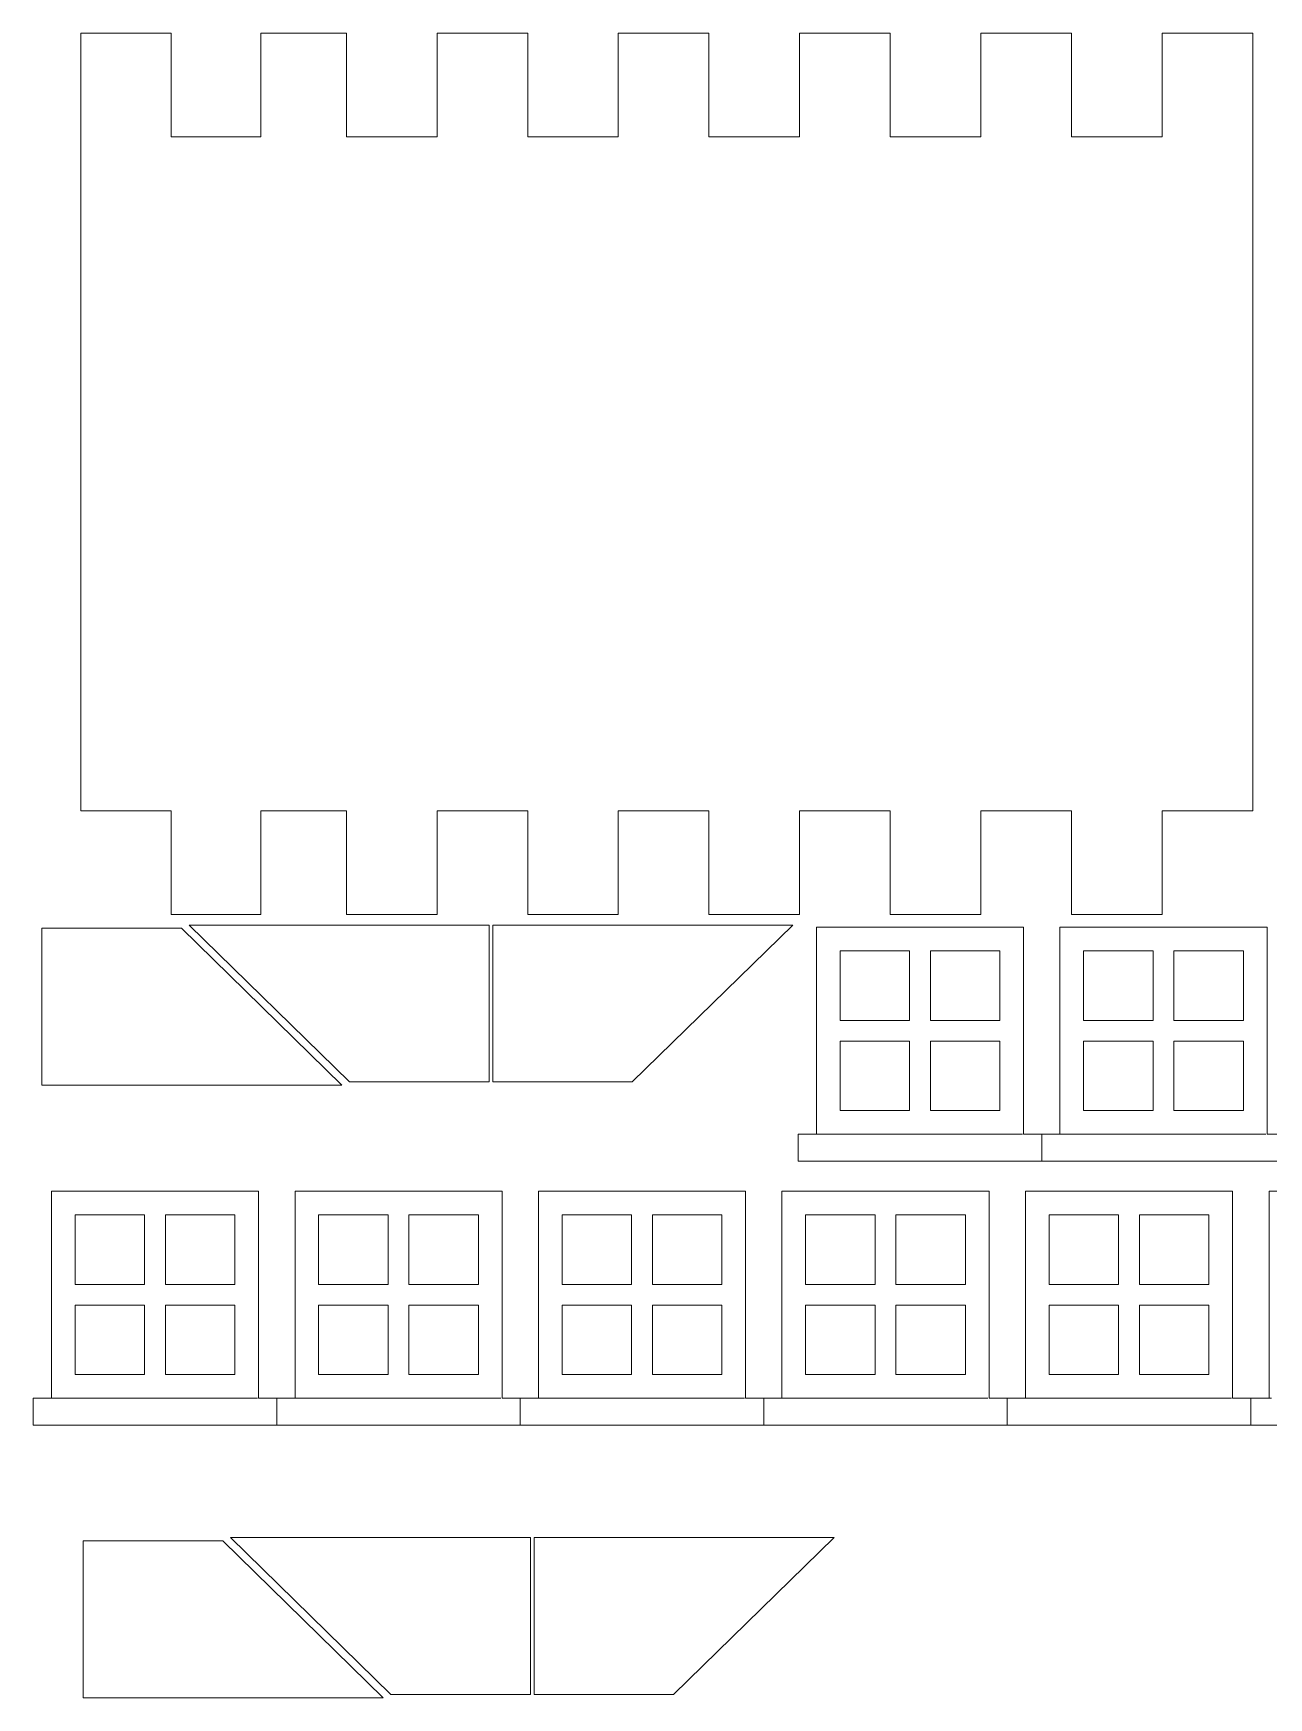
# Model space of a CAD drawing. Header units: millimetres. Extents: x -871 to 786, y -405 to 185.
# Drawn here: x -380.6 to -141.5, y -137.6 to 184.7 of the extents above; entities that cross this region are included whole.
import ezdxf

# ---------------------------------------------------------------- set-up
doc = ezdxf.new("R2010")
doc.units = ezdxf.units.MM
doc.header["$MEASUREMENT"] = 0
doc.layers.add('Layer 1', color=7, linetype='Continuous')

msp = doc.modelspace()

# ---------------------------------------------------------------- linework, layer by layer
at = {"layer": 'Layer 1', "color": 5, "lineweight": 9}
for points, knots in [([(-371.3576, 34.1168), (-371.3576, 34.1168), (-371.3576, 50.6968), (-371.3576, 50.6968), (-371.3576, 50.6968), (-371.3576, 50.6968), (-371.3576, 103.2368), (-371.3576, 103.2368), (-371.3576, 103.2368), (-371.3576, 103.2368), (-371.3576, 164.5868), (-371.3576, 164.5868), (-371.3576, 164.5868), (-371.3576, 164.5868), (-371.3576, 184.6568), (-371.3576, 184.6568), (-371.3576, 184.6568), (-371.3576, 184.6568), (-353.9236, 184.6568), (-353.9236, 184.6568), (-353.9236, 184.6568), (-353.9236, 184.6568), (-353.9236, 164.5868), (-353.9236, 164.5868), (-353.9236, 164.5868), (-353.9236, 164.5868), (-336.5246, 164.5868), (-336.5246, 164.5868), (-336.5246, 164.5868), (-336.5246, 164.5868), (-336.5246, 184.6568), (-336.5246, 184.6568), (-336.5246, 184.6568), (-336.5246, 184.6568), (-319.9856, 184.6568), (-319.9856, 184.6568), (-319.9856, 184.6568), (-319.9856, 184.6568), (-319.9856, 164.5868), (-319.9856, 164.5868), (-319.9856, 164.5868), (-319.9856, 164.5868), (-302.4436, 164.5868), (-302.4436, 164.5868), (-302.4436, 164.5868), (-302.4436, 164.5868), (-302.4436, 184.6568), (-302.4436, 184.6568), (-302.4436, 184.6568), (-302.4436, 184.6568), (-284.9036, 184.6568), (-284.9036, 184.6568), (-284.9036, 184.6568), (-284.9036, 184.6568), (-284.9036, 164.5868), (-284.9036, 164.5868), (-284.9036, 164.5868), (-284.9036, 164.5868), (-267.3646, 164.5868), (-267.3646, 164.5868), (-267.3646, 164.5868), (-267.3646, 164.5868), (-267.3646, 184.6568), (-267.3646, 184.6568), (-267.3646, 184.6568), (-267.3646, 184.6568), (-249.8226, 184.6568), (-249.8226, 184.6568), (-249.8226, 184.6568), (-249.8226, 184.6568), (-249.8226, 164.5868), (-249.8226, 164.5868), (-249.8226, 164.5868), (-249.8226, 164.5868), (-232.2836, 164.5868), (-232.2836, 164.5868), (-232.2836, 164.5868), (-232.2836, 164.5868), (-232.2836, 184.6568), (-232.2836, 184.6568), (-232.2836, 184.6568), (-232.2836, 184.6568), (-214.7446, 184.6568), (-214.7446, 184.6568), (-214.7446, 184.6568), (-214.7446, 184.6568), (-214.7446, 164.5868), (-214.7446, 164.5868), (-214.7446, 164.5868), (-214.7446, 164.5868), (-197.2036, 164.5868), (-197.2036, 164.5868), (-197.2036, 164.5868), (-197.2036, 164.5868), (-197.2036, 184.6568), (-197.2036, 184.6568), (-197.2036, 184.6568), (-197.2036, 184.6568), (-179.6626, 184.6568), (-179.6626, 184.6568), (-179.6626, 184.6568), (-179.6626, 184.6568), (-179.6626, 164.5868), (-179.6626, 164.5868), (-179.6626, 164.5868), (-179.6626, 164.5868), (-162.1236, 164.5868), (-162.1236, 164.5868), (-162.1236, 164.5868), (-162.1236, 164.5868), (-162.1236, 184.6568), (-162.1236, 184.6568), (-162.1236, 184.6568), (-162.1236, 184.6568), (-144.5836, 184.6568), (-144.5836, 184.6568), (-144.5836, 184.6568), (-144.5836, 184.6568), (-144.5836, 164.3468), (-144.5836, 164.3468), (-144.5836, 164.3468), (-144.5836, 164.3468), (-144.5856, 50.6968), (-144.5856, 50.6968), (-144.5856, 50.6968), (-144.5856, 50.6968), (-144.5856, 34.1168), (-144.5856, 34.1168), (-144.5856, 34.1168), (-144.5856, 34.1168), (-162.1236, 34.1168), (-162.1236, 34.1168), (-162.1236, 34.1168), (-162.1236, 34.1168), (-162.1236, 14.0468), (-162.1236, 14.0468), (-162.1236, 14.0468), (-162.1236, 14.0468), (-179.6626, 14.0468), (-179.6626, 14.0468), (-179.6626, 14.0468), (-179.6626, 14.0468), (-179.6626, 34.1168), (-179.6626, 34.1168), (-179.6626, 34.1168), (-179.6626, 34.1168), (-197.2036, 34.1168), (-197.2036, 34.1168), (-197.2036, 34.1168), (-197.2036, 34.1168), (-197.2036, 14.0468), (-197.2036, 14.0468), (-197.2036, 14.0468), (-197.2036, 14.0468), (-214.7446, 14.0468), (-214.7446, 14.0468), (-214.7446, 14.0468), (-214.7446, 14.0468), (-214.7446, 34.1168), (-214.7446, 34.1168), (-214.7446, 34.1168), (-214.7446, 34.1168), (-232.2836, 34.1168), (-232.2836, 34.1168), (-232.2836, 34.1168), (-232.2836, 34.1168), (-232.2836, 14.0468), (-232.2836, 14.0468), (-232.2836, 14.0468), (-232.2836, 14.0468), (-249.8226, 14.0468), (-249.8226, 14.0468), (-249.8226, 14.0468), (-249.8226, 14.0468), (-249.8226, 34.1168), (-249.8226, 34.1168), (-249.8226, 34.1168), (-249.8226, 34.1168), (-267.3646, 34.1168), (-267.3646, 34.1168), (-267.3646, 34.1168), (-267.3646, 34.1168), (-267.3646, 14.0468), (-267.3646, 14.0468), (-267.3646, 14.0468), (-267.3646, 14.0468), (-284.9036, 14.0468), (-284.9036, 14.0468), (-284.9036, 14.0468), (-284.9036, 14.0468), (-284.9036, 34.1168), (-284.9036, 34.1168), (-284.9036, 34.1168), (-284.9036, 34.1168), (-302.4436, 34.1168), (-302.4436, 34.1168), (-302.4436, 34.1168), (-302.4436, 34.1168), (-302.4436, 14.0468), (-302.4436, 14.0468), (-302.4436, 14.0468), (-302.4436, 14.0468), (-319.9856, 14.0468), (-319.9856, 14.0468), (-319.9856, 14.0468), (-319.9856, 14.0468), (-319.9856, 34.1168), (-319.9856, 34.1168), (-319.9856, 34.1168), (-319.9856, 34.1168), (-336.5246, 34.1168), (-336.5246, 34.1168), (-336.5246, 34.1168), (-336.5246, 34.1168), (-336.5246, 14.0468), (-336.5246, 14.0468), (-336.5246, 14.0468), (-336.5246, 14.0468), (-353.9236, 14.0468), (-353.9236, 14.0468), (-353.9236, 14.0468), (-353.9236, 14.0468), (-353.9236, 34.1168), (-353.9236, 34.1168), (-353.9236, 34.1168), (-353.9236, 34.1168), (-371.3576, 34.1168), (-371.3576, 34.1168)], [0, 0, 0, 0, 0.01724138, 0.01724138, 0.01724138, 0.01724138, 0.03448276, 0.03448276, 0.03448276, 0.03448276, 0.05172414, 0.05172414, 0.05172414, 0.05172414, 0.06896552, 0.06896552, 0.06896552, 0.06896552, 0.0862069, 0.0862069, 0.0862069, 0.0862069, 0.10344828, 0.10344828, 0.10344828, 0.10344828, 0.12068966, 0.12068966, 0.12068966, 0.12068966, 0.13793103, 0.13793103, 0.13793103, 0.13793103, 0.15517241, 0.15517241, 0.15517241, 0.15517241, 0.17241379, 0.17241379, 0.17241379, 0.17241379, 0.18965517, 0.18965517, 0.18965517, 0.18965517, 0.20689655, 0.20689655, 0.20689655, 0.20689655, 0.22413793, 0.22413793, 0.22413793, 0.22413793, 0.24137931, 0.24137931, 0.24137931, 0.24137931, 0.25862069, 0.25862069, 0.25862069, 0.25862069, 0.27586207, 0.27586207, 0.27586207, 0.27586207, 0.29310345, 0.29310345, 0.29310345, 0.29310345, 0.31034483, 0.31034483, 0.31034483, 0.31034483, 0.32758621, 0.32758621, 0.32758621, 0.32758621, 0.34482759, 0.34482759, 0.34482759, 0.34482759, 0.36206897, 0.36206897, 0.36206897, 0.36206897, 0.37931034, 0.37931034, 0.37931034, 0.37931034, 0.39655172, 0.39655172, 0.39655172, 0.39655172, 0.4137931, 0.4137931, 0.4137931, 0.4137931, 0.43103448, 0.43103448, 0.43103448, 0.43103448, 0.44827586, 0.44827586, 0.44827586, 0.44827586, 0.46551724, 0.46551724, 0.46551724, 0.46551724, 0.48275862, 0.48275862, 0.48275862, 0.48275862, 0.5, 0.5, 0.5, 0.5, 0.51724138, 0.51724138, 0.51724138, 0.51724138, 0.53448276, 0.53448276, 0.53448276, 0.53448276, 0.55172414, 0.55172414, 0.55172414, 0.55172414, 0.56896552, 0.56896552, 0.56896552, 0.56896552, 0.5862069, 0.5862069, 0.5862069, 0.5862069, 0.60344828, 0.60344828, 0.60344828, 0.60344828, 0.62068966, 0.62068966, 0.62068966, 0.62068966, 0.63793103, 0.63793103, 0.63793103, 0.63793103, 0.65517241, 0.65517241, 0.65517241, 0.65517241, 0.67241379, 0.67241379, 0.67241379, 0.67241379, 0.68965517, 0.68965517, 0.68965517, 0.68965517, 0.70689655, 0.70689655, 0.70689655, 0.70689655, 0.72413793, 0.72413793, 0.72413793, 0.72413793, 0.74137931, 0.74137931, 0.74137931, 0.74137931, 0.75862069, 0.75862069, 0.75862069, 0.75862069, 0.77586207, 0.77586207, 0.77586207, 0.77586207, 0.79310345, 0.79310345, 0.79310345, 0.79310345, 0.81034483, 0.81034483, 0.81034483, 0.81034483, 0.82758621, 0.82758621, 0.82758621, 0.82758621, 0.84482759, 0.84482759, 0.84482759, 0.84482759, 0.86206897, 0.86206897, 0.86206897, 0.86206897, 0.87931034, 0.87931034, 0.87931034, 0.87931034, 0.89655172, 0.89655172, 0.89655172, 0.89655172, 0.9137931, 0.9137931, 0.9137931, 0.9137931, 0.93103448, 0.93103448, 0.93103448, 0.93103448, 0.94827586, 0.94827586, 0.94827586, 0.94827586, 0.96551724, 0.96551724, 0.96551724, 0.96551724, 1, 1, 1, 1]), ([(-378.9186, 11.3868), (-378.9186, 11.3868), (-378.9186, -18.9832), (-378.9186, -18.9832), (-378.9186, -18.9832), (-378.9186, -18.9832), (-320.8446, -18.9832), (-320.8446, -18.9832), (-320.8446, -18.9832), (-320.8446, -18.9832), (-351.9026, 11.3868), (-351.9026, 11.3868), (-351.9026, 11.3868), (-351.9026, 11.3868), (-378.9186, 11.3868), (-378.9186, 11.3868)], [0, 0, 0, 0, 0.2, 0.2, 0.2, 0.2, 0.4, 0.4, 0.4, 0.4, 0.6, 0.6, 0.6, 0.6, 1, 1, 1, 1]), ([(-292.3446, -18.3632), (-292.3446, -18.3632), (-292.3446, 12.0168), (-292.3446, 12.0168), (-292.3446, 12.0168), (-292.3446, 12.0168), (-350.4186, 12.0168), (-350.4186, 12.0168), (-350.4186, 12.0168), (-350.4186, 12.0168), (-319.3606, -18.3632), (-319.3606, -18.3632), (-319.3606, -18.3632), (-319.3606, -18.3632), (-292.3446, -18.3632), (-292.3446, -18.3632)], [0, 0, 0, 0, 0.2, 0.2, 0.2, 0.2, 0.4, 0.4, 0.4, 0.4, 0.6, 0.6, 0.6, 0.6, 1, 1, 1, 1]), ([(-291.6686, -18.3632), (-291.6686, -18.3632), (-291.6686, 12.0168), (-291.6686, 12.0168), (-291.6686, 12.0168), (-291.6686, 12.0168), (-233.5946, 12.0168), (-233.5946, 12.0168), (-233.5946, 12.0168), (-233.5946, 12.0168), (-264.6536, -18.3632), (-264.6536, -18.3632), (-264.6536, -18.3632), (-264.6536, -18.3632), (-291.6686, -18.3632), (-291.6686, -18.3632)], [0, 0, 0, 0, 0.2, 0.2, 0.2, 0.2, 0.4, 0.4, 0.4, 0.4, 0.6, 0.6, 0.6, 0.6, 1, 1, 1, 1]), ([(-229.0146, -28.4932), (-229.0146, -28.4932), (-229.0146, 11.5868), (-229.0146, 11.5868), (-229.0146, 11.5868), (-229.0146, 11.5868), (-188.9356, 11.5868), (-188.9356, 11.5868), (-188.9356, 11.5868), (-188.9356, 11.5868), (-188.9356, -28.4932), (-188.9356, -28.4932), (-188.9356, -28.4932), (-188.9356, -28.4932), (-185.4156, -28.4932), (-185.4156, -28.4932), (-185.4156, -28.4932), (-185.4156, -28.4932), (-185.4156, -33.6932), (-185.4156, -33.6932), (-185.4156, -33.6932), (-185.4156, -33.6932), (-232.5366, -33.6932), (-232.5366, -33.6932), (-232.5366, -33.6932), (-232.5366, -33.6932), (-232.5366, -28.4932), (-232.5366, -28.4932), (-232.5366, -28.4932), (-232.5366, -28.4932), (-228.5356, -28.4932), (-228.5356, -28.4932), (-228.5356, -28.4932), (-228.5356, -28.4932), (-189.1646, -28.4932), (-189.1646, -28.4932)], [0, 0, 0, 0, 0.1, 0.1, 0.1, 0.1, 0.2, 0.2, 0.2, 0.2, 0.3, 0.3, 0.3, 0.3, 0.4, 0.4, 0.4, 0.4, 0.5, 0.5, 0.5, 0.5, 0.6, 0.6, 0.6, 0.6, 0.7, 0.7, 0.7, 0.7, 0.8, 0.8, 0.8, 0.8, 1, 1, 1, 1]), ([(-181.8936, -28.4932), (-181.8936, -28.4932), (-181.8936, 11.5868), (-181.8936, 11.5868), (-181.8936, 11.5868), (-181.8936, 11.5868), (-141.8146, 11.5868), (-141.8146, 11.5868), (-141.8146, 11.5868), (-141.8146, 11.5868), (-141.8146, -28.4932), (-141.8146, -28.4932), (-141.8146, -28.4932), (-141.8146, -28.4932), (-138.2946, -28.4932), (-138.2946, -28.4932), (-138.2946, -28.4932), (-138.2946, -28.4932), (-138.2946, -33.6932), (-138.2946, -33.6932), (-138.2946, -33.6932), (-138.2946, -33.6932), (-185.4156, -33.6932), (-185.4156, -33.6932), (-185.4156, -33.6932), (-185.4156, -33.6932), (-185.4156, -28.4932), (-185.4156, -28.4932), (-185.4156, -28.4932), (-185.4156, -28.4932), (-181.4146, -28.4932), (-181.4146, -28.4932)], [0, 0, 0, 0, 0.11111111, 0.11111111, 0.11111111, 0.11111111, 0.22222222, 0.22222222, 0.22222222, 0.22222222, 0.33333333, 0.33333333, 0.33333333, 0.33333333, 0.44444444, 0.44444444, 0.44444444, 0.44444444, 0.55555556, 0.55555556, 0.55555556, 0.55555556, 0.66666667, 0.66666667, 0.66666667, 0.66666667, 0.77777778, 0.77777778, 0.77777778, 0.77777778, 1, 1, 1, 1]), ([(-224.4416, 7.0168), (-224.4416, 7.0168), (-210.9926, 7.0168), (-210.9926, 7.0168), (-210.9926, 7.0168), (-210.9926, 7.0168), (-210.9926, -6.4332), (-210.9926, -6.4332), (-210.9926, -6.4332), (-210.9926, -6.4332), (-224.4416, -6.4332), (-224.4416, -6.4332), (-224.4416, -6.4332), (-224.4416, -6.4332), (-224.4416, 7.0168), (-224.4416, 7.0168)], [0, 0, 0, 0, 0.2, 0.2, 0.2, 0.2, 0.4, 0.4, 0.4, 0.4, 0.6, 0.6, 0.6, 0.6, 1, 1, 1, 1]), ([(-206.9576, 7.0168), (-206.9576, 7.0168), (-193.5086, 7.0168), (-193.5086, 7.0168), (-193.5086, 7.0168), (-193.5086, 7.0168), (-193.5086, -6.4332), (-193.5086, -6.4332), (-193.5086, -6.4332), (-193.5086, -6.4332), (-206.9576, -6.4332), (-206.9576, -6.4332), (-206.9576, -6.4332), (-206.9576, -6.4332), (-206.9576, 7.0168), (-206.9576, 7.0168)], [0, 0, 0, 0, 0.2, 0.2, 0.2, 0.2, 0.4, 0.4, 0.4, 0.4, 0.6, 0.6, 0.6, 0.6, 1, 1, 1, 1]), ([(-177.3206, 7.0168), (-177.3206, 7.0168), (-163.8716, 7.0168), (-163.8716, 7.0168), (-163.8716, 7.0168), (-163.8716, 7.0168), (-163.8716, -6.4332), (-163.8716, -6.4332), (-163.8716, -6.4332), (-163.8716, -6.4332), (-177.3206, -6.4332), (-177.3206, -6.4332), (-177.3206, -6.4332), (-177.3206, -6.4332), (-177.3206, 7.0168), (-177.3206, 7.0168)], [0, 0, 0, 0, 0.2, 0.2, 0.2, 0.2, 0.4, 0.4, 0.4, 0.4, 0.6, 0.6, 0.6, 0.6, 1, 1, 1, 1]), ([(-159.8366, 7.0168), (-159.8366, 7.0168), (-146.3876, 7.0168), (-146.3876, 7.0168), (-146.3876, 7.0168), (-146.3876, 7.0168), (-146.3876, -6.4332), (-146.3876, -6.4332), (-146.3876, -6.4332), (-146.3876, -6.4332), (-159.8366, -6.4332), (-159.8366, -6.4332), (-159.8366, -6.4332), (-159.8366, -6.4332), (-159.8366, 7.0168), (-159.8366, 7.0168)], [0, 0, 0, 0, 0.2, 0.2, 0.2, 0.2, 0.4, 0.4, 0.4, 0.4, 0.6, 0.6, 0.6, 0.6, 1, 1, 1, 1]), ([(-224.4416, -10.4632), (-224.4416, -10.4632), (-210.9926, -10.4632), (-210.9926, -10.4632), (-210.9926, -10.4632), (-210.9926, -10.4632), (-210.9926, -23.9132), (-210.9926, -23.9132), (-210.9926, -23.9132), (-210.9926, -23.9132), (-224.4416, -23.9132), (-224.4416, -23.9132), (-224.4416, -23.9132), (-224.4416, -23.9132), (-224.4416, -10.4632), (-224.4416, -10.4632)], [0, 0, 0, 0, 0.2, 0.2, 0.2, 0.2, 0.4, 0.4, 0.4, 0.4, 0.6, 0.6, 0.6, 0.6, 1, 1, 1, 1]), ([(-206.9576, -10.4632), (-206.9576, -10.4632), (-193.5086, -10.4632), (-193.5086, -10.4632), (-193.5086, -10.4632), (-193.5086, -10.4632), (-193.5086, -23.9132), (-193.5086, -23.9132), (-193.5086, -23.9132), (-193.5086, -23.9132), (-206.9576, -23.9132), (-206.9576, -23.9132), (-206.9576, -23.9132), (-206.9576, -23.9132), (-206.9576, -10.4632), (-206.9576, -10.4632)], [0, 0, 0, 0, 0.2, 0.2, 0.2, 0.2, 0.4, 0.4, 0.4, 0.4, 0.6, 0.6, 0.6, 0.6, 1, 1, 1, 1]), ([(-177.3206, -10.4632), (-177.3206, -10.4632), (-163.8716, -10.4632), (-163.8716, -10.4632), (-163.8716, -10.4632), (-163.8716, -10.4632), (-163.8716, -23.9132), (-163.8716, -23.9132), (-163.8716, -23.9132), (-163.8716, -23.9132), (-177.3206, -23.9132), (-177.3206, -23.9132), (-177.3206, -23.9132), (-177.3206, -23.9132), (-177.3206, -10.4632), (-177.3206, -10.4632)], [0, 0, 0, 0, 0.2, 0.2, 0.2, 0.2, 0.4, 0.4, 0.4, 0.4, 0.6, 0.6, 0.6, 0.6, 1, 1, 1, 1]), ([(-159.8366, -10.4632), (-159.8366, -10.4632), (-146.3876, -10.4632), (-146.3876, -10.4632), (-146.3876, -10.4632), (-146.3876, -10.4632), (-146.3876, -23.9132), (-146.3876, -23.9132), (-146.3876, -23.9132), (-146.3876, -23.9132), (-159.8366, -23.9132), (-159.8366, -23.9132), (-159.8366, -23.9132), (-159.8366, -23.9132), (-159.8366, -10.4632), (-159.8366, -10.4632)], [0, 0, 0, 0, 0.2, 0.2, 0.2, 0.2, 0.4, 0.4, 0.4, 0.4, 0.6, 0.6, 0.6, 0.6, 1, 1, 1, 1]), ([(-377.0506, -79.5932), (-377.0506, -79.5932), (-377.0506, -39.5132), (-377.0506, -39.5132), (-377.0506, -39.5132), (-377.0506, -39.5132), (-336.9716, -39.5132), (-336.9716, -39.5132), (-336.9716, -39.5132), (-336.9716, -39.5132), (-336.9716, -79.5932), (-336.9716, -79.5932), (-336.9716, -79.5932), (-336.9716, -79.5932), (-333.4516, -79.6032), (-333.4516, -79.6032), (-333.4516, -79.6032), (-333.4516, -79.6032), (-333.4516, -84.7932), (-333.4516, -84.7932), (-333.4516, -84.7932), (-333.4516, -84.7932), (-380.5726, -84.7932), (-380.5726, -84.7932), (-380.5726, -84.7932), (-380.5726, -84.7932), (-380.5726, -79.6032), (-380.5726, -79.6032), (-380.5726, -79.6032), (-380.5726, -79.6032), (-376.5716, -79.6032), (-376.5716, -79.6032), (-376.5716, -79.6032), (-376.5716, -79.6032), (-337.2006, -79.6032), (-337.2006, -79.6032)], [0, 0, 0, 0, 0.1, 0.1, 0.1, 0.1, 0.2, 0.2, 0.2, 0.2, 0.3, 0.3, 0.3, 0.3, 0.4, 0.4, 0.4, 0.4, 0.5, 0.5, 0.5, 0.5, 0.6, 0.6, 0.6, 0.6, 0.7, 0.7, 0.7, 0.7, 0.8, 0.8, 0.8, 0.8, 1, 1, 1, 1]), ([(-329.9296, -79.5932), (-329.9296, -79.5932), (-329.9296, -39.5132), (-329.9296, -39.5132), (-329.9296, -39.5132), (-329.9296, -39.5132), (-289.8506, -39.5132), (-289.8506, -39.5132), (-289.8506, -39.5132), (-289.8506, -39.5132), (-289.8506, -79.5932), (-289.8506, -79.5932), (-289.8506, -79.5932), (-289.8506, -79.5932), (-286.3306, -79.6032), (-286.3306, -79.6032), (-286.3306, -79.6032), (-286.3306, -79.6032), (-286.3306, -84.7932), (-286.3306, -84.7932), (-286.3306, -84.7932), (-286.3306, -84.7932), (-333.4516, -84.7932), (-333.4516, -84.7932), (-333.4516, -84.7932), (-333.4516, -84.7932), (-333.4516, -79.6032), (-333.4516, -79.6032), (-333.4516, -79.6032), (-333.4516, -79.6032), (-329.4506, -79.6032), (-329.4506, -79.6032)], [0, 0, 0, 0, 0.11111111, 0.11111111, 0.11111111, 0.11111111, 0.22222222, 0.22222222, 0.22222222, 0.22222222, 0.33333333, 0.33333333, 0.33333333, 0.33333333, 0.44444444, 0.44444444, 0.44444444, 0.44444444, 0.55555556, 0.55555556, 0.55555556, 0.55555556, 0.66666667, 0.66666667, 0.66666667, 0.66666667, 0.77777778, 0.77777778, 0.77777778, 0.77777778, 1, 1, 1, 1]), ([(-282.8086, -79.5932), (-282.8086, -79.5932), (-282.8086, -39.5132), (-282.8086, -39.5132), (-282.8086, -39.5132), (-282.8086, -39.5132), (-242.7296, -39.5132), (-242.7296, -39.5132), (-242.7296, -39.5132), (-242.7296, -39.5132), (-242.7296, -79.5932), (-242.7296, -79.5932), (-242.7296, -79.5932), (-242.7296, -79.5932), (-239.2096, -79.6032), (-239.2096, -79.6032), (-239.2096, -79.6032), (-239.2096, -79.6032), (-239.2096, -84.7932), (-239.2096, -84.7932), (-239.2096, -84.7932), (-239.2096, -84.7932), (-286.3306, -84.7932), (-286.3306, -84.7932), (-286.3306, -84.7932), (-286.3306, -84.7932), (-286.3306, -79.6032), (-286.3306, -79.6032), (-286.3306, -79.6032), (-286.3306, -79.6032), (-282.3296, -79.6032), (-282.3296, -79.6032)], [0, 0, 0, 0, 0.11111111, 0.11111111, 0.11111111, 0.11111111, 0.22222222, 0.22222222, 0.22222222, 0.22222222, 0.33333333, 0.33333333, 0.33333333, 0.33333333, 0.44444444, 0.44444444, 0.44444444, 0.44444444, 0.55555556, 0.55555556, 0.55555556, 0.55555556, 0.66666667, 0.66666667, 0.66666667, 0.66666667, 0.77777778, 0.77777778, 0.77777778, 0.77777778, 1, 1, 1, 1]), ([(-235.6886, -79.5932), (-235.6886, -79.5932), (-235.6886, -39.5132), (-235.6886, -39.5132), (-235.6886, -39.5132), (-235.6886, -39.5132), (-195.6086, -39.5132), (-195.6086, -39.5132), (-195.6086, -39.5132), (-195.6086, -39.5132), (-195.6086, -79.5932), (-195.6086, -79.5932), (-195.6086, -79.5932), (-195.6086, -79.5932), (-192.0886, -79.6032), (-192.0886, -79.6032), (-192.0886, -79.6032), (-192.0886, -79.6032), (-192.0886, -84.7932), (-192.0886, -84.7932), (-192.0886, -84.7932), (-192.0886, -84.7932), (-239.2096, -84.7932), (-239.2096, -84.7932), (-239.2096, -84.7932), (-239.2096, -84.7932), (-239.2096, -79.6032), (-239.2096, -79.6032), (-239.2096, -79.6032), (-239.2096, -79.6032), (-235.2086, -79.6032), (-235.2086, -79.6032), (-235.2086, -79.6032), (-235.2086, -79.6032), (-195.8386, -79.6032), (-195.8386, -79.6032)], [0, 0, 0, 0, 0.1, 0.1, 0.1, 0.1, 0.2, 0.2, 0.2, 0.2, 0.3, 0.3, 0.3, 0.3, 0.4, 0.4, 0.4, 0.4, 0.5, 0.5, 0.5, 0.5, 0.6, 0.6, 0.6, 0.6, 0.7, 0.7, 0.7, 0.7, 0.8, 0.8, 0.8, 0.8, 1, 1, 1, 1]), ([(-188.5676, -79.5932), (-188.5676, -79.5932), (-188.5676, -39.5132), (-188.5676, -39.5132), (-188.5676, -39.5132), (-188.5676, -39.5132), (-148.4876, -39.5132), (-148.4876, -39.5132), (-148.4876, -39.5132), (-148.4876, -39.5132), (-148.4876, -79.5932), (-148.4876, -79.5932), (-148.4876, -79.5932), (-148.4876, -79.5932), (-144.9676, -79.6032), (-144.9676, -79.6032), (-144.9676, -79.6032), (-144.9676, -79.6032), (-144.9676, -84.7932), (-144.9676, -84.7932), (-144.9676, -84.7932), (-144.9676, -84.7932), (-192.0886, -84.7932), (-192.0886, -84.7932), (-192.0886, -84.7932), (-192.0886, -84.7932), (-192.0886, -79.6032), (-192.0886, -79.6032), (-192.0886, -79.6032), (-192.0886, -79.6032), (-188.0876, -79.6032), (-188.0876, -79.6032)], [0, 0, 0, 0, 0.11111111, 0.11111111, 0.11111111, 0.11111111, 0.22222222, 0.22222222, 0.22222222, 0.22222222, 0.33333333, 0.33333333, 0.33333333, 0.33333333, 0.44444444, 0.44444444, 0.44444444, 0.44444444, 0.55555556, 0.55555556, 0.55555556, 0.55555556, 0.66666667, 0.66666667, 0.66666667, 0.66666667, 0.77777778, 0.77777778, 0.77777778, 0.77777778, 1, 1, 1, 1]), ([(-141.4466, -79.5932), (-141.4466, -79.5932), (-141.4466, -39.5132), (-141.4466, -39.5132), (-141.4466, -39.5132), (-141.4466, -39.5132), (-101.3666, -39.5132), (-101.3666, -39.5132), (-101.3666, -39.5132), (-101.3666, -39.5132), (-101.3666, -79.5932), (-101.3666, -79.5932), (-101.3666, -79.5932), (-101.3666, -79.5932), (-97.8466, -79.6032), (-97.8466, -79.6032), (-97.8466, -79.6032), (-97.8466, -79.6032), (-97.8466, -84.7932), (-97.8466, -84.7932), (-97.8466, -84.7932), (-97.8466, -84.7932), (-144.9676, -84.7932), (-144.9676, -84.7932), (-144.9676, -84.7932), (-144.9676, -84.7932), (-144.9676, -79.6032), (-144.9676, -79.6032), (-144.9676, -79.6032), (-144.9676, -79.6032), (-140.9666, -79.6032), (-140.9666, -79.6032)], [0, 0, 0, 0, 0.11111111, 0.11111111, 0.11111111, 0.11111111, 0.22222222, 0.22222222, 0.22222222, 0.22222222, 0.33333333, 0.33333333, 0.33333333, 0.33333333, 0.44444444, 0.44444444, 0.44444444, 0.44444444, 0.55555556, 0.55555556, 0.55555556, 0.55555556, 0.66666667, 0.66666667, 0.66666667, 0.66666667, 0.77777778, 0.77777778, 0.77777778, 0.77777778, 1, 1, 1, 1]), ([(-372.4786, -44.0932), (-372.4786, -44.0932), (-359.0286, -44.0932), (-359.0286, -44.0932), (-359.0286, -44.0932), (-359.0286, -44.0932), (-359.0286, -57.5432), (-359.0286, -57.5432), (-359.0286, -57.5432), (-359.0286, -57.5432), (-372.4786, -57.5432), (-372.4786, -57.5432), (-372.4786, -57.5432), (-372.4786, -57.5432), (-372.4786, -44.0932), (-372.4786, -44.0932)], [0, 0, 0, 0, 0.2, 0.2, 0.2, 0.2, 0.4, 0.4, 0.4, 0.4, 0.6, 0.6, 0.6, 0.6, 1, 1, 1, 1]), ([(-354.9936, -44.0932), (-354.9936, -44.0932), (-341.5446, -44.0932), (-341.5446, -44.0932), (-341.5446, -44.0932), (-341.5446, -44.0932), (-341.5446, -57.5432), (-341.5446, -57.5432), (-341.5446, -57.5432), (-341.5446, -57.5432), (-354.9936, -57.5432), (-354.9936, -57.5432), (-354.9936, -57.5432), (-354.9936, -57.5432), (-354.9936, -44.0932), (-354.9936, -44.0932)], [0, 0, 0, 0, 0.2, 0.2, 0.2, 0.2, 0.4, 0.4, 0.4, 0.4, 0.6, 0.6, 0.6, 0.6, 1, 1, 1, 1]), ([(-325.3576, -44.0932), (-325.3576, -44.0932), (-311.9076, -44.0932), (-311.9076, -44.0932), (-311.9076, -44.0932), (-311.9076, -44.0932), (-311.9076, -57.5432), (-311.9076, -57.5432), (-311.9076, -57.5432), (-311.9076, -57.5432), (-325.3576, -57.5432), (-325.3576, -57.5432), (-325.3576, -57.5432), (-325.3576, -57.5432), (-325.3576, -44.0932), (-325.3576, -44.0932)], [0, 0, 0, 0, 0.2, 0.2, 0.2, 0.2, 0.4, 0.4, 0.4, 0.4, 0.6, 0.6, 0.6, 0.6, 1, 1, 1, 1]), ([(-307.8726, -44.0932), (-307.8726, -44.0932), (-294.4236, -44.0932), (-294.4236, -44.0932), (-294.4236, -44.0932), (-294.4236, -44.0932), (-294.4236, -57.5432), (-294.4236, -57.5432), (-294.4236, -57.5432), (-294.4236, -57.5432), (-307.8726, -57.5432), (-307.8726, -57.5432), (-307.8726, -57.5432), (-307.8726, -57.5432), (-307.8726, -44.0932), (-307.8726, -44.0932)], [0, 0, 0, 0, 0.2, 0.2, 0.2, 0.2, 0.4, 0.4, 0.4, 0.4, 0.6, 0.6, 0.6, 0.6, 1, 1, 1, 1]), ([(-278.2366, -44.0932), (-278.2366, -44.0932), (-264.7866, -44.0932), (-264.7866, -44.0932), (-264.7866, -44.0932), (-264.7866, -44.0932), (-264.7866, -57.5432), (-264.7866, -57.5432), (-264.7866, -57.5432), (-264.7866, -57.5432), (-278.2366, -57.5432), (-278.2366, -57.5432), (-278.2366, -57.5432), (-278.2366, -57.5432), (-278.2366, -44.0932), (-278.2366, -44.0932)], [0, 0, 0, 0, 0.2, 0.2, 0.2, 0.2, 0.4, 0.4, 0.4, 0.4, 0.6, 0.6, 0.6, 0.6, 1, 1, 1, 1]), ([(-260.7516, -44.0932), (-260.7516, -44.0932), (-247.3026, -44.0932), (-247.3026, -44.0932), (-247.3026, -44.0932), (-247.3026, -44.0932), (-247.3026, -57.5432), (-247.3026, -57.5432), (-247.3026, -57.5432), (-247.3026, -57.5432), (-260.7516, -57.5432), (-260.7516, -57.5432), (-260.7516, -57.5432), (-260.7516, -57.5432), (-260.7516, -44.0932), (-260.7516, -44.0932)], [0, 0, 0, 0, 0.2, 0.2, 0.2, 0.2, 0.4, 0.4, 0.4, 0.4, 0.6, 0.6, 0.6, 0.6, 1, 1, 1, 1]), ([(-231.1156, -44.0932), (-231.1156, -44.0932), (-217.6656, -44.0932), (-217.6656, -44.0932), (-217.6656, -44.0932), (-217.6656, -44.0932), (-217.6656, -57.5432), (-217.6656, -57.5432), (-217.6656, -57.5432), (-217.6656, -57.5432), (-231.1156, -57.5432), (-231.1156, -57.5432), (-231.1156, -57.5432), (-231.1156, -57.5432), (-231.1156, -44.0932), (-231.1156, -44.0932)], [0, 0, 0, 0, 0.2, 0.2, 0.2, 0.2, 0.4, 0.4, 0.4, 0.4, 0.6, 0.6, 0.6, 0.6, 1, 1, 1, 1]), ([(-213.6306, -44.0932), (-213.6306, -44.0932), (-200.1816, -44.0932), (-200.1816, -44.0932), (-200.1816, -44.0932), (-200.1816, -44.0932), (-200.1816, -57.5432), (-200.1816, -57.5432), (-200.1816, -57.5432), (-200.1816, -57.5432), (-213.6306, -57.5432), (-213.6306, -57.5432), (-213.6306, -57.5432), (-213.6306, -57.5432), (-213.6306, -44.0932), (-213.6306, -44.0932)], [0, 0, 0, 0, 0.2, 0.2, 0.2, 0.2, 0.4, 0.4, 0.4, 0.4, 0.6, 0.6, 0.6, 0.6, 1, 1, 1, 1]), ([(-183.9946, -44.0932), (-183.9946, -44.0932), (-170.5446, -44.0932), (-170.5446, -44.0932), (-170.5446, -44.0932), (-170.5446, -44.0932), (-170.5446, -57.5432), (-170.5446, -57.5432), (-170.5446, -57.5432), (-170.5446, -57.5432), (-183.9946, -57.5432), (-183.9946, -57.5432), (-183.9946, -57.5432), (-183.9946, -57.5432), (-183.9946, -44.0932), (-183.9946, -44.0932)], [0, 0, 0, 0, 0.2, 0.2, 0.2, 0.2, 0.4, 0.4, 0.4, 0.4, 0.6, 0.6, 0.6, 0.6, 1, 1, 1, 1]), ([(-166.5106, -44.0932), (-166.5106, -44.0932), (-153.0616, -44.0932), (-153.0616, -44.0932), (-153.0616, -44.0932), (-153.0616, -44.0932), (-153.0616, -57.5432), (-153.0616, -57.5432), (-153.0616, -57.5432), (-153.0616, -57.5432), (-166.5106, -57.5432), (-166.5106, -57.5432), (-166.5106, -57.5432), (-166.5106, -57.5432), (-166.5106, -44.0932), (-166.5106, -44.0932)], [0, 0, 0, 0, 0.2, 0.2, 0.2, 0.2, 0.4, 0.4, 0.4, 0.4, 0.6, 0.6, 0.6, 0.6, 1, 1, 1, 1]), ([(-372.4786, -61.5732), (-372.4786, -61.5732), (-359.0286, -61.5732), (-359.0286, -61.5732), (-359.0286, -61.5732), (-359.0286, -61.5732), (-359.0286, -75.0232), (-359.0286, -75.0232), (-359.0286, -75.0232), (-359.0286, -75.0232), (-372.4786, -75.0232), (-372.4786, -75.0232), (-372.4786, -75.0232), (-372.4786, -75.0232), (-372.4786, -61.5732), (-372.4786, -61.5732)], [0, 0, 0, 0, 0.2, 0.2, 0.2, 0.2, 0.4, 0.4, 0.4, 0.4, 0.6, 0.6, 0.6, 0.6, 1, 1, 1, 1]), ([(-354.9936, -61.5732), (-354.9936, -61.5732), (-341.5446, -61.5732), (-341.5446, -61.5732), (-341.5446, -61.5732), (-341.5446, -61.5732), (-341.5446, -75.0232), (-341.5446, -75.0232), (-341.5446, -75.0232), (-341.5446, -75.0232), (-354.9936, -75.0232), (-354.9936, -75.0232), (-354.9936, -75.0232), (-354.9936, -75.0232), (-354.9936, -61.5732), (-354.9936, -61.5732)], [0, 0, 0, 0, 0.2, 0.2, 0.2, 0.2, 0.4, 0.4, 0.4, 0.4, 0.6, 0.6, 0.6, 0.6, 1, 1, 1, 1]), ([(-325.3576, -61.5732), (-325.3576, -61.5732), (-311.9076, -61.5732), (-311.9076, -61.5732), (-311.9076, -61.5732), (-311.9076, -61.5732), (-311.9076, -75.0232), (-311.9076, -75.0232), (-311.9076, -75.0232), (-311.9076, -75.0232), (-325.3576, -75.0232), (-325.3576, -75.0232), (-325.3576, -75.0232), (-325.3576, -75.0232), (-325.3576, -61.5732), (-325.3576, -61.5732)], [0, 0, 0, 0, 0.2, 0.2, 0.2, 0.2, 0.4, 0.4, 0.4, 0.4, 0.6, 0.6, 0.6, 0.6, 1, 1, 1, 1]), ([(-307.8726, -61.5732), (-307.8726, -61.5732), (-294.4236, -61.5732), (-294.4236, -61.5732), (-294.4236, -61.5732), (-294.4236, -61.5732), (-294.4236, -75.0232), (-294.4236, -75.0232), (-294.4236, -75.0232), (-294.4236, -75.0232), (-307.8726, -75.0232), (-307.8726, -75.0232), (-307.8726, -75.0232), (-307.8726, -75.0232), (-307.8726, -61.5732), (-307.8726, -61.5732)], [0, 0, 0, 0, 0.2, 0.2, 0.2, 0.2, 0.4, 0.4, 0.4, 0.4, 0.6, 0.6, 0.6, 0.6, 1, 1, 1, 1]), ([(-278.2366, -61.5732), (-278.2366, -61.5732), (-264.7866, -61.5732), (-264.7866, -61.5732), (-264.7866, -61.5732), (-264.7866, -61.5732), (-264.7866, -75.0232), (-264.7866, -75.0232), (-264.7866, -75.0232), (-264.7866, -75.0232), (-278.2366, -75.0232), (-278.2366, -75.0232), (-278.2366, -75.0232), (-278.2366, -75.0232), (-278.2366, -61.5732), (-278.2366, -61.5732)], [0, 0, 0, 0, 0.2, 0.2, 0.2, 0.2, 0.4, 0.4, 0.4, 0.4, 0.6, 0.6, 0.6, 0.6, 1, 1, 1, 1]), ([(-260.7516, -61.5732), (-260.7516, -61.5732), (-247.3026, -61.5732), (-247.3026, -61.5732), (-247.3026, -61.5732), (-247.3026, -61.5732), (-247.3026, -75.0232), (-247.3026, -75.0232), (-247.3026, -75.0232), (-247.3026, -75.0232), (-260.7516, -75.0232), (-260.7516, -75.0232), (-260.7516, -75.0232), (-260.7516, -75.0232), (-260.7516, -61.5732), (-260.7516, -61.5732)], [0, 0, 0, 0, 0.2, 0.2, 0.2, 0.2, 0.4, 0.4, 0.4, 0.4, 0.6, 0.6, 0.6, 0.6, 1, 1, 1, 1]), ([(-231.1156, -61.5732), (-231.1156, -61.5732), (-217.6656, -61.5732), (-217.6656, -61.5732), (-217.6656, -61.5732), (-217.6656, -61.5732), (-217.6656, -75.0232), (-217.6656, -75.0232), (-217.6656, -75.0232), (-217.6656, -75.0232), (-231.1156, -75.0232), (-231.1156, -75.0232), (-231.1156, -75.0232), (-231.1156, -75.0232), (-231.1156, -61.5732), (-231.1156, -61.5732)], [0, 0, 0, 0, 0.2, 0.2, 0.2, 0.2, 0.4, 0.4, 0.4, 0.4, 0.6, 0.6, 0.6, 0.6, 1, 1, 1, 1]), ([(-213.6306, -61.5732), (-213.6306, -61.5732), (-200.1816, -61.5732), (-200.1816, -61.5732), (-200.1816, -61.5732), (-200.1816, -61.5732), (-200.1816, -75.0232), (-200.1816, -75.0232), (-200.1816, -75.0232), (-200.1816, -75.0232), (-213.6306, -75.0232), (-213.6306, -75.0232), (-213.6306, -75.0232), (-213.6306, -75.0232), (-213.6306, -61.5732), (-213.6306, -61.5732)], [0, 0, 0, 0, 0.2, 0.2, 0.2, 0.2, 0.4, 0.4, 0.4, 0.4, 0.6, 0.6, 0.6, 0.6, 1, 1, 1, 1]), ([(-183.9946, -61.5732), (-183.9946, -61.5732), (-170.5446, -61.5732), (-170.5446, -61.5732), (-170.5446, -61.5732), (-170.5446, -61.5732), (-170.5446, -75.0232), (-170.5446, -75.0232), (-170.5446, -75.0232), (-170.5446, -75.0232), (-183.9946, -75.0232), (-183.9946, -75.0232), (-183.9946, -75.0232), (-183.9946, -75.0232), (-183.9946, -61.5732), (-183.9946, -61.5732)], [0, 0, 0, 0, 0.2, 0.2, 0.2, 0.2, 0.4, 0.4, 0.4, 0.4, 0.6, 0.6, 0.6, 0.6, 1, 1, 1, 1]), ([(-166.5106, -61.5732), (-166.5106, -61.5732), (-153.0616, -61.5732), (-153.0616, -61.5732), (-153.0616, -61.5732), (-153.0616, -61.5732), (-153.0616, -75.0232), (-153.0616, -75.0232), (-153.0616, -75.0232), (-153.0616, -75.0232), (-166.5106, -75.0232), (-166.5106, -75.0232), (-166.5106, -75.0232), (-166.5106, -75.0232), (-166.5106, -61.5732), (-166.5106, -61.5732)], [0, 0, 0, 0, 0.2, 0.2, 0.2, 0.2, 0.4, 0.4, 0.4, 0.4, 0.6, 0.6, 0.6, 0.6, 1, 1, 1, 1]), ([(-370.9216, -107.1832), (-370.9216, -107.1832), (-370.9216, -137.5632), (-370.9216, -137.5632), (-370.9216, -137.5632), (-370.9216, -137.5632), (-312.8476, -137.5632), (-312.8476, -137.5632), (-312.8476, -137.5632), (-312.8476, -137.5632), (-343.9066, -107.1832), (-343.9066, -107.1832), (-343.9066, -107.1832), (-343.9066, -107.1832), (-370.9216, -107.1832), (-370.9216, -107.1832)], [0, 0, 0, 0, 0.2, 0.2, 0.2, 0.2, 0.4, 0.4, 0.4, 0.4, 0.6, 0.6, 0.6, 0.6, 1, 1, 1, 1]), ([(-284.3486, -136.9332), (-284.3486, -136.9332), (-284.3486, -106.5632), (-284.3486, -106.5632), (-284.3486, -106.5632), (-284.3486, -106.5632), (-342.4216, -106.5632), (-342.4216, -106.5632), (-342.4216, -106.5632), (-342.4216, -106.5632), (-311.3636, -136.9332), (-311.3636, -136.9332), (-311.3636, -136.9332), (-311.3636, -136.9332), (-284.3486, -136.9332), (-284.3486, -136.9332)], [0, 0, 0, 0, 0.2, 0.2, 0.2, 0.2, 0.4, 0.4, 0.4, 0.4, 0.6, 0.6, 0.6, 0.6, 1, 1, 1, 1]), ([(-283.6716, -136.9332), (-283.6716, -136.9332), (-283.6716, -106.5632), (-283.6716, -106.5632), (-283.6716, -106.5632), (-283.6716, -106.5632), (-225.5986, -106.5632), (-225.5986, -106.5632), (-225.5986, -106.5632), (-225.5986, -106.5632), (-256.6566, -136.9332), (-256.6566, -136.9332), (-256.6566, -136.9332), (-256.6566, -136.9332), (-283.6716, -136.9332), (-283.6716, -136.9332)], [0, 0, 0, 0, 0.2, 0.2, 0.2, 0.2, 0.4, 0.4, 0.4, 0.4, 0.6, 0.6, 0.6, 0.6, 1, 1, 1, 1])]:
    msp.add_open_spline(points, degree=3, knots=knots, dxfattribs=at)
at = {"layer": 'Layer 1', "color": 3, "lineweight": 9}
for points in [[(-181.4146, -28.4932), (-181.4146, -28.4932), (-142.0436, -28.4932), (-142.0436, -28.4932)], [(-329.4506, -79.6032), (-329.4506, -79.6032), (-290.0796, -79.6032), (-290.0796, -79.6032)], [(-282.3296, -79.6032), (-282.3296, -79.6032), (-242.9586, -79.6032), (-242.9586, -79.6032)], [(-188.0876, -79.6032), (-188.0876, -79.6032), (-148.7176, -79.6032), (-148.7176, -79.6032)]]:
    msp.add_open_spline(points, degree=3, dxfattribs=at)

doc.saveas('drawing.dxf')
